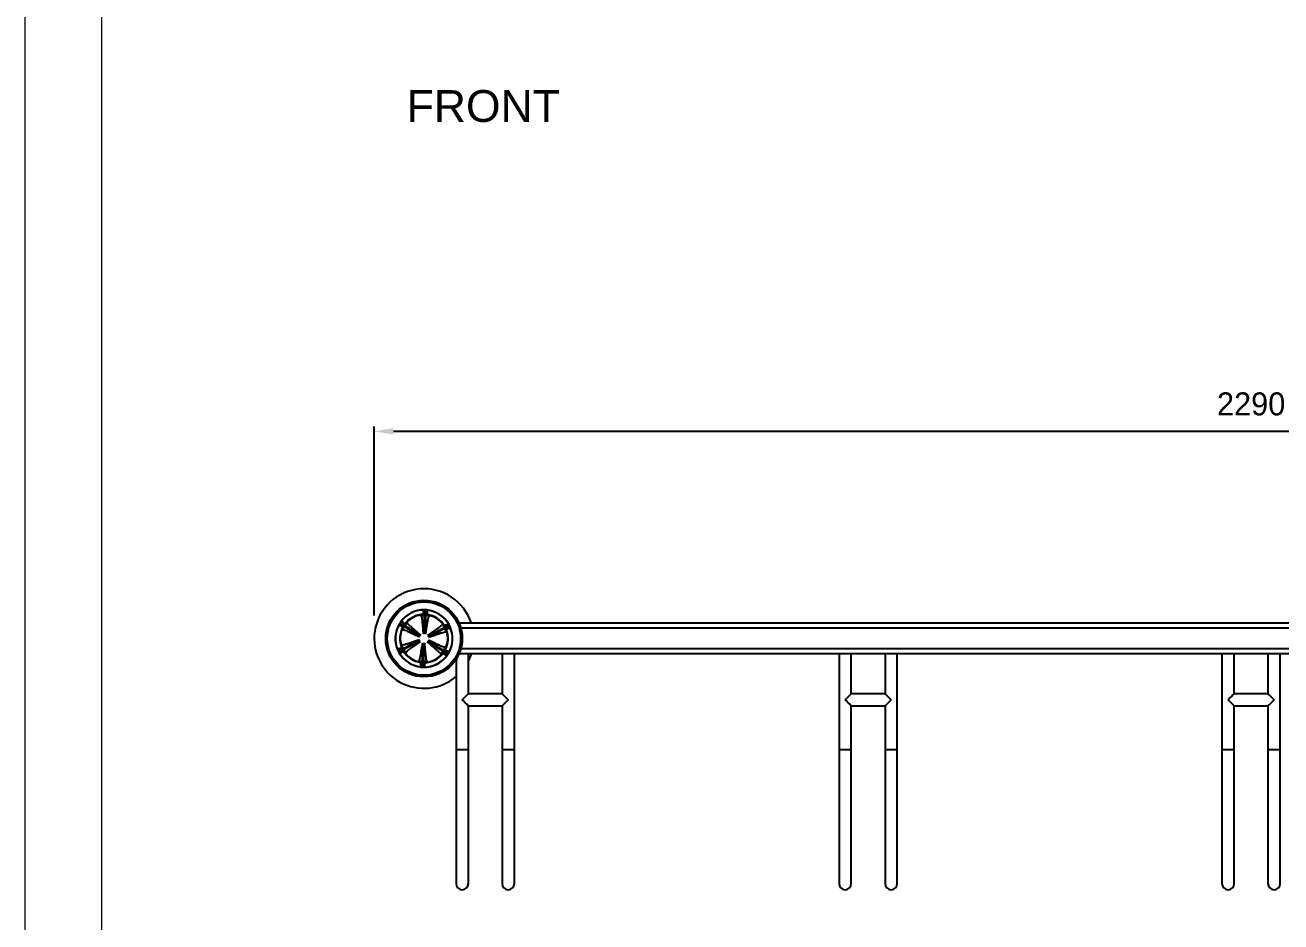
# Model space of a CAD drawing. Header units: millimetres. Extents: x 3621 to 9561, y -2206 to 1994.
# Drawn here: x 3621 to 5261, y -370 to 801 of the extents above; entities that cross this region are included whole.
import ezdxf

# ---------------------------------------------------------------- set-up
doc = ezdxf.new("R2010")
doc.units = ezdxf.units.MM
doc.header["$PDSIZE"] = -1
doc.layers.add('tabelka', color=155, linetype='Continuous')
doc.layers.add('WYMIAR', color=96, linetype='Continuous')
doc.dimstyles.new('1-1', dxfattribs={"dimtxt": 30, "dimasz": 25, "dimexe": 6.25, "dimexo": 30, "dimgap": 20.625, "dimtad": 1, "dimdec": 1, "dimtxsty": 'Standard', "dimcen": 0, "dimclrd": 2, "dimclre": 2, "dimclrt": 2, "dimadec": 0, "dimazin": 0, "dimtfac": 1, "dimtdec": 1, "dimtmove": 0, "dimatfit": 3, "dimfxl": 0, "dimarcsym": 0})

# ---------------------------------------------------------------- blocks, each defined once
blk = doc.blocks.new('rzut')
for p, q in [((-645.2, 1002.1), (-645.2, 1002.1)), ((-627, 1011.3), (-627, 1011.3)), ((-624.2, 1011), (-622.1, 1009.6)), ((-622.1, 1009.6), (-622, 1009.5)), ((-622, 1009.5), (-621.9, 1009.4)), ((-621.9, 1009.4), (-621.7, 1009.3)), ((-615.4, 1010.7), (-615.4, 1010.8)), ((1491.4, 1000.6), (-576.9, 1000.6)), ((-651.5, 992.3), (-651.5, 992.3)), ((-649.8, 994.5), (-647.6, 995.7)), ((-647.6, 995.7), (-647.4, 995.8)), ((-647.4, 995.8), (-647.3, 995.8)), ((-647.3, 995.8), (-647.1, 995.9)), ((-598.3, 999.7), (-598.3, 999.7)), ((-597.3, 994.5), (-597.4, 994.3)), ((-597.4, 994.3), (-597.4, 994)), ((-597.4, 994.3), (-597.4, 994.3)), ((-597.2, 997.1), (-597.3, 994.5)), ((-593, 989.3), (-593, 989.3)), ((1489.1, 994.2), (-574.7, 994.2)), ((-652.6, 971.9), (-652.6, 971.9)), ((-594, 968.9), (-594, 968.9)), ((-648.3, 964.2), (-648.2, 966.7)), ((-648.2, 966.9), (-648.2, 967.2)), ((-648.2, 966.7), (-648.2, 966.9)), ((-648.2, 966.9), (-648.2, 966.9)), ((-647.3, 961.6), (-647.3, 961.6)), ((-623.6, 951.8), (-623.8, 951.9)), ((-623.6, 951.7), (-623.6, 951.8)), ((-623.4, 951.6), (-623.6, 951.7)), ((-621.3, 950.3), (-623.4, 951.6)), ((-600.4, 959.2), (-600.4, 959.1)), ((-598.2, 965.4), (-598.4, 965.3)), ((-598, 965.5), (-598.2, 965.5)), ((-598.2, 965.5), (-598.2, 965.4)), ((-595.8, 966.7), (-598, 965.5)), ((-580.8, 953.5), (-580.8, 835.6)), ((1491.4, 960.6), (-576.9, 960.6)), ((1489.1, 967), (-574.7, 967)), ((-564.8, 908.6), (-564.8, 960.6)), ((-520.8, 960.6), (-520.8, 908.6)), ((-504.8, 835.6), (-504.8, 960.6)), ((-80.8, 960.6), (-80.8, 835.6)), ((-64.8, 908.6), (-64.8, 960.6)), ((-20.8, 960.6), (-20.8, 908.6)), ((-4.8, 835.6), (-4.8, 960.6)), ((419.2, 960.6), (419.2, 835.6)), ((435.2, 908.6), (435.2, 960.6)), ((479.2, 960.6), (479.2, 908.6)), ((495.2, 835.6), (495.2, 960.6)), ((-630.1, 950.5), (-630.1, 950.5)), ((-618.5, 949.9), (-618.5, 949.9)), ((-520.8, 908.6), (-564.8, 908.6)), ((-20.8, 908.6), (-64.8, 908.6)), ((479.2, 908.6), (435.2, 908.6)), ((-564.8, 892.6), (-520.8, 892.6)), ((-564.8, 835.6), (-564.8, 892.6)), ((-520.8, 892.6), (-520.8, 835.6)), ((-64.8, 835.6), (-64.8, 892.6)), ((-64.8, 892.6), (-20.8, 892.6)), ((-20.8, 892.6), (-20.8, 835.6)), ((435.2, 892.6), (479.2, 892.6)), ((435.2, 835.6), (435.2, 892.6)), ((479.2, 892.6), (479.2, 835.6)), ((-580.8, 835.6), (-580.8, 660.6)), ((-580.8, 835.6), (-564.8, 835.6)), ((-564.8, 660.6), (-564.8, 835.6)), ((-520.8, 835.6), (-520.8, 660.6)), ((-520.8, 835.6), (-504.8, 835.6)), ((-504.8, 660.6), (-504.8, 835.6)), ((-80.8, 835.6), (-80.8, 660.6)), ((-80.8, 835.6), (-64.8, 835.6)), ((-64.8, 660.6), (-64.8, 835.6)), ((-20.8, 835.6), (-20.8, 660.6)), ((-20.8, 835.6), (-4.8, 835.6)), ((-4.8, 660.6), (-4.8, 835.6)), ((419.2, 835.6), (419.2, 660.6)), ((419.2, 835.6), (435.2, 835.6)), ((435.2, 660.6), (435.2, 835.6)), ((479.2, 835.6), (479.2, 660.6)), ((479.2, 835.6), (495.2, 835.6)), ((495.2, 660.6), (495.2, 835.6))]:
    blk.add_line(p, q)
at = {"flags": 128}
for points in [[(-621.5, 1018), (-621.6, 1017.1), (-621.6, 1016.1), (-621.7, 1015.1), (-621.7, 1014.1), (-621.8, 1013), (-621.8, 1011.8), (-621.9, 1010.7), (-622, 1009.5)], [(-620.2, 1018), (-620.2, 1017), (-620.3, 1016.1), (-620.3, 1015.1), (-620.4, 1014), (-620.5, 1012.9), (-620.5, 1011.8), (-620.6, 1010.6), (-620.6, 1009.4)], [(-654.6, 1000.4), (-653.8, 999.9), (-653, 999.4), (-652.1, 998.8), (-651.2, 998.2), (-650.3, 997.7), (-649.3, 997), (-648.4, 996.4), (-647.4, 995.8)], [(-653.8, 1001.5), (-653.1, 1001), (-652.2, 1000.5), (-651.4, 999.9), (-650.5, 999.4), (-649.6, 998.8), (-648.6, 998.1), (-647.7, 997.5), (-646.7, 996.9)], [(-627, 1011.3), (-625.7, 1011.3), (-624.2, 1011)], [(-623, 987.1), (-622.9, 990.2), (-622.7, 994.1), (-622.5, 997.9), (-622.4, 1001.2), (-622.2, 1005.2), (-622, 1007.9), (-622, 1009.5), (-622, 1009.5), (-622, 1009.5)], [(-615.4, 1010.8), (-615.4, 1010.8), (-615.4, 1010.8), (-615.4, 1010.8), (-615.4, 1010.8), (-615.4, 1010.8), (-615.4, 1010.8), (-615.4, 1010.8), (-615.4, 1010.8)], [(-651.5, 992.3), (-650.8, 993.4), (-649.8, 994.5)], [(-628.5, 983.6), (-631.1, 985.3), (-634.5, 987.4), (-637.7, 989.5), (-640.5, 991.3), (-643.8, 993.4), (-646, 994.9), (-647.4, 995.8), (-647.4, 995.8), (-647.4, 995.8)], [(-617.3, 984.1), (-614.5, 985.5), (-611, 987.3), (-607.7, 989.1), (-604.7, 990.6), (-601.1, 992.4), (-598.8, 993.6), (-597.4, 994.3), (-597.4, 994.3), (-597.4, 994.3)], [(-598.3, 999.7), (-597.6, 998.5), (-597.2, 997.1)], [(-598.3, 999.7), (-598.3, 999.7), (-598.3, 999.7), (-598.3, 999.7), (-598.3, 999.7), (-598.3, 999.7), (-598.3, 999.7), (-598.3, 999.7), (-598.3, 999.7)], [(-589.7, 998.2), (-590.6, 997.8), (-591.4, 997.4), (-592.3, 996.9), (-593.3, 996.4), (-594.2, 995.9), (-595.3, 995.4), (-596.3, 994.9), (-597.4, 994.3)], [(-589.1, 997.1), (-590, 996.6), (-590.8, 996.2), (-591.7, 995.7), (-592.7, 995.2), (-593.6, 994.7), (-594.7, 994.2), (-595.7, 993.7), (-596.8, 993.2)], [(-656.4, 964.2), (-655.6, 964.6), (-654.7, 965), (-653.8, 965.5), (-652.9, 966), (-651.9, 966.5), (-650.9, 967), (-649.9, 967.5), (-648.8, 968.1)], [(-628.2, 977.2), (-631, 975.7), (-634.5, 973.9), (-637.9, 972.1), (-640.8, 970.6), (-644.4, 968.8), (-646.8, 967.6), (-648.2, 966.9), (-648.2, 966.9), (-648.2, 966.9)], [(-622.5, 974.2), (-622.6, 971), (-622.8, 967.1), (-623, 963.3), (-623.2, 960), (-623.4, 956), (-623.5, 953.3), (-623.6, 951.7), (-623.6, 951.7), (-623.6, 951.7)], [(-617.1, 977.6), (-614.4, 975.9), (-611.1, 973.8), (-607.9, 971.8), (-605.1, 969.9), (-601.7, 967.8), (-599.5, 966.3), (-598.2, 965.5), (-598.2, 965.5), (-598.2, 965.5)], [(-594, 968.9), (-594.7, 967.8), (-595.8, 966.7)], [(-655.8, 963), (-655, 963.4), (-654.1, 963.8), (-653.2, 964.3), (-652.3, 964.8), (-651.3, 965.3), (-650.3, 965.8), (-649.3, 966.3), (-648.2, 966.9)], [(-647.3, 961.6), (-647.9, 962.7), (-648.3, 964.2)], [(-647.3, 961.6), (-647.3, 961.6), (-647.3, 961.6), (-647.3, 961.6), (-647.3, 961.6), (-647.3, 961.6), (-647.3, 961.6), (-647.3, 961.6), (-647.3, 961.6)], [(-625.3, 943.2), (-625.3, 944.2), (-625.3, 945.1), (-625.2, 946.2), (-625.1, 947.2), (-625.1, 948.3), (-625, 949.4), (-625, 950.6), (-624.9, 951.8)], [(-624, 943.2), (-624, 944.1), (-623.9, 945.1), (-623.9, 946.1), (-623.8, 947.2), (-623.8, 948.2), (-623.7, 949.4), (-623.7, 950.5), (-623.6, 951.7)], [(-600.4, 959.1), (-600.4, 959.1), (-600.4, 959.1), (-600.4, 959.1), (-600.4, 959.1), (-600.4, 959.1), (-600.4, 959.1), (-600.4, 959.1), (-600.4, 959.1)], [(-591.7, 959.7), (-592.5, 960.2), (-593.3, 960.7), (-594.2, 961.3), (-595, 961.9), (-596, 962.5), (-596.9, 963.1), (-597.9, 963.7), (-598.9, 964.3)], [(-591, 960.8), (-591.8, 961.3), (-592.6, 961.8), (-593.4, 962.4), (-594.3, 963), (-595.2, 963.6), (-596.2, 964.2), (-597.2, 964.8), (-598.2, 965.5)], [(-618.5, 949.9), (-619.9, 949.9), (-621.3, 950.3)], [(-618.5, 949.9), (-618.5, 949.9), (-618.5, 949.9), (-618.5, 949.9), (-618.5, 949.9), (-618.5, 949.9), (-618.5, 949.9), (-618.5, 949.9), (-618.5, 949.9)], [(-572.8, 900.6), (-571.3, 902.1), (-569.9, 903.5), (-568.6, 904.8), (-567.4, 906), (-566.4, 907), (-565.6, 907.8), (-565.1, 908.3), (-564.8, 908.6), (-564.8, 908.6)], [(-520.8, 908.6), (-520.7, 908.5), (-520.3, 908.1), (-519.7, 907.5), (-518.9, 906.7), (-517.9, 905.7), (-516.8, 904.6), (-515.5, 903.3), (-514.2, 902), (-512.8, 900.6)], [(-72.8, 900.6), (-71.3, 902.1), (-69.9, 903.5), (-68.6, 904.8), (-67.4, 906), (-66.4, 907), (-65.6, 907.8), (-65.1, 908.3), (-64.8, 908.6), (-64.8, 908.6)], [(-20.8, 908.6), (-20.7, 908.5), (-20.3, 908.1), (-19.7, 907.5), (-18.9, 906.7), (-17.9, 905.7), (-16.8, 904.6), (-15.5, 903.3), (-14.2, 902), (-12.8, 900.6)], [(427.2, 900.6), (428.7, 902.1), (430.1, 903.5), (431.4, 904.8), (432.6, 906), (433.6, 907), (434.4, 907.8), (434.9, 908.3), (435.2, 908.6), (435.2, 908.6)], [(479.2, 908.6), (479.3, 908.5), (479.7, 908.1), (480.3, 907.5), (481.1, 906.7), (482.1, 905.7), (483.2, 904.6), (484.5, 903.3), (485.8, 902), (487.2, 900.6)], [(-564.8, 892.6), (-564.8, 892.6), (-565.1, 892.9), (-565.6, 893.4), (-566.4, 894.2), (-567.4, 895.2), (-568.6, 896.4), (-569.9, 897.7), (-571.3, 899.1), (-572.8, 900.6)], [(-512.8, 900.6), (-514.2, 899.2), (-515.5, 897.9), (-516.8, 896.6), (-517.9, 895.5), (-518.9, 894.5), (-519.7, 893.7), (-520.3, 893.1), (-520.7, 892.7), (-520.8, 892.6)], [(-64.8, 892.6), (-64.8, 892.6), (-65.1, 892.9), (-65.6, 893.4), (-66.4, 894.2), (-67.4, 895.2), (-68.6, 896.4), (-69.9, 897.7), (-71.3, 899.1), (-72.8, 900.6)], [(-12.8, 900.6), (-14.2, 899.2), (-15.5, 897.9), (-16.8, 896.6), (-17.9, 895.5), (-18.9, 894.5), (-19.7, 893.7), (-20.3, 893.1), (-20.7, 892.7), (-20.8, 892.6)], [(435.2, 892.6), (435.2, 892.6), (434.9, 892.9), (434.4, 893.4), (433.6, 894.2), (432.6, 895.2), (431.4, 896.4), (430.1, 897.7), (428.7, 899.1), (427.2, 900.6)], [(487.2, 900.6), (485.8, 899.2), (484.5, 897.9), (483.2, 896.6), (482.1, 895.5), (481.1, 894.5), (480.3, 893.7), (479.7, 893.1), (479.3, 892.7), (479.2, 892.6)]]:
    blk.add_lwpolyline(points, dxfattribs=at)
for radius in [50, 47.9]:
    blk.add_circle((-622.8, 980.6), radius)
for centre, radius, start, end in [((-622.8, 980.6), 65, 17.9202, 171.6865), ((-622.8, 980.6), 37.5, 89.2636, 144.851), ((-622.8, 980.6), 37.2, 91.2628, 142.8634), ((-622.8, 980.6), 37.5, 29.3336, 84.791), ((-622.8, 980.6), 37.2, 31.2628, 82.8634), ((-622.8, 980.6), 31.5, 92.15, 141.9763), ((-640.2, 997.9), 6.53, 139.8579, 188.6795), ((-622.8, 980.6), 31, 97.7824, 136.3439), ((-645.2, 1002.1), 0.0138, 50.6807, 64.1958), ((-627, 1011.3), 0.0074, 345.3324, 10.4181), ((-616.5, 1004.3), 6.53, 79.8607, 128.6768), ((-622.8, 980.6), 31.5, 32.15, 81.9763), ((-622.8, 980.6), 31, 37.7824, 76.3439), ((-622.8, 980.6), 65, 171.6865, 310.2522), ((-622.8, 980.6), 37.5, 149.3368, 204.8448), ((-622.8, 980.6), 37.2, 151.2628, 202.8634), ((-622.8, 980.6), 31.5, 152.15, 201.9763), ((-622.8, 980.6), 31, 157.7824, 196.3439), ((-651.5, 992.3), 0.014, 230.7779, 244.1262), ((-622.8, 980.6), 6.47, 142.2088, 151.918), ((-622.8, 980.6), 6.47, 82.2088, 91.918), ((-622.8, 980.6), 6.47, 22.2088, 31.918), ((-599.1, 987.1), 6.53, 19.8598, 68.6776), ((-622.8, 980.6), 31.5, 332.15, 21.9763), ((-622.8, 980.6), 31, 337.7824, 16.3439), ((-591.6, 986.5), 3.11, 117.0553, 117.1145), ((-622.8, 980.6), 37.5, 329.3086, 24.8896), ((-622.8, 980.6), 37.2, 331.2628, 22.8634), ((-646.4, 974.1), 6.53, 199.8598, 248.6776), ((-654, 974.7), 3.11, 297.0553, 297.1145), ((-622.8, 980.6), 6.47, 202.2088, 211.918), ((-622.8, 980.6), 6.47, 262.2088, 271.918), ((-622.8, 980.6), 6.47, 322.2088, 331.918), ((-594, 968.9), 0.0137, 230.6141, 244.29), ((-622.8, 980.6), 37.5, 209.2429, 264.8026), ((-622.8, 980.6), 37.2, 211.2628, 262.8634), ((-622.8, 980.6), 31.5, 212.15, 261.9763), ((-622.8, 980.6), 31, 217.7824, 256.3439), ((-629, 956.9), 6.53, 259.8595, 308.678), ((-622.8, 980.6), 37.5, 269.2539, 324.7825), ((-622.8, 980.6), 37.2, 271.2628, 322.8634), ((-622.8, 980.6), 31.5, 272.15, 321.9763), ((-622.8, 980.6), 31, 277.7824, 316.3439), ((-605.3, 963.4), 6.53, 319.8614, 8.676), ((-622.8, 980.6), 65, 333.1647, 342.0798), ((-630.2, 950.5), 0.00741, 345.3464, 10.404), ((-572.8, 660.6), 8, 180, 0), ((-512.8, 660.6), 8, 180, 0), ((-72.8, 660.6), 8, 180, 0), ((-12.8, 660.6), 8, 180, 0), ((427.2, 660.6), 8, 180, 0), ((487.2, 660.6), 8, 180, 0)]:
    blk.add_arc(centre, radius, start, end)
for points, knots in [([(-623.6, 1017.8), (-623.6, 1016.9), (-623.8, 1015.2), (-623.9, 1013.1), (-624, 1012.1)], [0, 0, 0, 0, 0.495178, 1, 1, 1, 1]), ([(-621.5, 1018), (-621.9, 1018.1), (-622.5, 1018.1), (-623.1, 1018.1), (-623.3, 1018), (-623.5, 1017.9), (-623.6, 1017.9), (-623.6, 1017.8), (-623.6, 1017.8)], [0, 0, 0, 0, 0.560931, 0.705307, 0.840755, 0.902149, 0.964163, 1, 1, 1, 1]), ([(-620.2, 1018), (-620.4, 1018), (-620.7, 1018), (-621.1, 1018), (-621.4, 1018), (-621.5, 1018)], [0, 0, 0, 0, 0.378315, 0.683243, 1, 1, 1, 1]), ([(-618.2, 1017.5), (-618.2, 1017.5), (-618.2, 1017.6), (-618.2, 1017.7), (-618.5, 1017.8), (-619.2, 1018), (-619.8, 1018), (-620.2, 1018)], [0, 0, 0, 0, 0.033557, 0.079903, 0.170931, 0.49258, 1, 1, 1, 1]), ([(-618.4, 1011.8), (-618.3, 1012.7), (-618.3, 1014.4), (-618.2, 1016.3), (-618.2, 1017.3), (-618.2, 1017.5)], [0, 0, 0, 0, 0.424937, 0.855902, 1, 1, 1, 1]), ([(-654.6, 1000.4), (-654.8, 1000.1), (-655.1, 999.6), (-655.4, 999.1), (-655.4, 998.8), (-655.5, 998.6), (-655.4, 998.5), (-655.4, 998.5), (-655.4, 998.5)], [0, 0, 0, 0, 0.56093, 0.705302, 0.840749, 0.902164, 0.964176, 1, 1, 1, 1]), ([(-653.8, 1001.5), (-653.9, 1001.4), (-654.1, 1001.1), (-654.3, 1000.7), (-654.5, 1000.5), (-654.6, 1000.4)], [0, 0, 0, 0, 0.37832, 0.683186, 1, 1, 1, 1]), ([(-652.4, 1003.1), (-652.4, 1003.1), (-652.5, 1003.1), (-652.6, 1003.1), (-652.9, 1002.9), (-653.3, 1002.4), (-653.6, 1001.9), (-653.8, 1001.5)], [0, 0, 0, 0, 0.033583, 0.079921, 0.170943, 0.492589, 1, 1, 1, 1]), ([(-647.6, 1000), (-648.3, 1000.5), (-649.8, 1001.4), (-651.4, 1002.4), (-652.2, 1002.9), (-652.4, 1003.1)], [0, 0, 0, 0, 0.424938, 0.855903, 1, 1, 1, 1]), ([(-645.2, 1002.1), (-645.7, 1001.6), (-646.2, 1001), (-646.9, 1000.4), (-647.1, 1000.2), (-647.3, 1000.1), (-647.4, 1000), (-647.5, 1000), (-647.6, 1000), (-647.6, 1000)], [0, 0, 0, 0, 0.6051233, 0.7326937, 0.8204496, 0.9075601, 0.9440456, 0.9809326, 1, 1, 1, 1]), ([(-645.2, 1002), (-645.2, 1002), (-645.2, 1002), (-645.2, 1002), (-645.2, 1002.1), (-645.2, 1002.1)], [0, 0, 0, 0, 0.295938, 0.689501, 1, 1, 1, 1]), ([(-645.2, 1002.1), (-645.2, 1002.1), (-645.2, 1002.1), (-645.2, 1002.1), (-645.2, 1002.1), (-645.2, 1002.1), (-645.2, 1002.1), (-645.2, 1002.1), (-645.2, 1002.1), (-645.2, 1002.1)], [0, 0, 0, 0, 0.107544, 0.236809, 0.366074, 0.473618, 0.633943, 0.741488, 1, 1, 1, 1]), ([(-639.6, 995.8), (-640.1, 996.2), (-641.5, 997.5), (-643.3, 999.3), (-644.7, 1000.9), (-645, 1001.6), (-645.2, 1002)], [0, 0, 0, 0, 0.156539, 0.470244, 0.733105, 1, 1, 1, 1]), ([(-624, 1012.1), (-624, 1012.1), (-624, 1012), (-624, 1012), (-624.3, 1011.8), (-625.3, 1011.6), (-626.3, 1011.4), (-627, 1011.3)], [0, 0, 0, 0, 0.021732, 0.05165, 0.109285, 0.311003, 1, 1, 1, 1]), ([(-627, 1011.3), (-626.9, 1011.1), (-626.5, 1010.5), (-626, 1008.8), (-625.5, 1006.2), (-625.3, 1004.2), (-625.2, 1003.1)], [0, 0, 0, 0, 0.163706, 0.491839, 0.744158, 1, 1, 1, 1]), ([(-627, 1011.3), (-627, 1011.3), (-627, 1011.3), (-627, 1011.3), (-627, 1011.3), (-627, 1011.3)], [0, 0, 0, 0, 0.418086, 0.84165, 1, 1, 1, 1]), ([(-627, 1011.3), (-627, 1011.3), (-627, 1011.3), (-627, 1011.3), (-627, 1011.3), (-627, 1011.3), (-627, 1011.3), (-627, 1011.3), (-627, 1011.3), (-627, 1011.3)], [0, 0, 0, 0, 0.2258335, 0.3596461, 0.5068332, 0.6406458, 0.7533896, 0.8664818, 1, 1, 1, 1]), ([(-625.2, 1003.1), (-625.2, 1003), (-625.1, 1002.5), (-625, 1001.8), (-625, 1001.1), (-624.9, 1000.6), (-624.9, 1000.1), (-624.8, 999.3), (-624.7, 998.6), (-624.6, 997.8), (-624.6, 997.2), (-624.5, 996.6), (-624.5, 996), (-624.4, 995.1), (-624.4, 994.3), (-624.3, 993.4), (-624.3, 992.6), (-624.3, 992), (-624.3, 991.7)], [0, 0, 0, 0, 0.050976, 0.152939, 0.203913, 0.254889, 0.305861, 0.356837, 0.4588, 0.509774, 0.560751, 0.611726, 0.662699, 0.713676, 0.815637, 0.866612, 0.917589, 1, 1, 1, 1]), ([(-625.2, 1003.1), (-625, 1001.9), (-624.8, 999.4), (-624.4, 995.2), (-624.1, 990.9), (-623.9, 988.1), (-623.8, 986.7)], [0, 0, 0, 0, 0.2781895, 0.5570906, 0.7775893, 1, 1, 1, 1]), ([(-620.6, 1009.4), (-620.6, 1009.4), (-620.6, 1009), (-620.7, 1008), (-620.8, 1005.3), (-621, 1001.8), (-621.2, 997.9), (-621.4, 994.2), (-621.6, 990.6), (-621.8, 988.1), (-621.9, 987)], [0, 0, 0, 0, 0.000001, 0.17456, 0.349117, 0.536367, 0.66367, 0.79097, 0.911987, 1, 1, 1, 1]), ([(-621.7, 1009.3), (-621.7, 1009.3), (-621.6, 1009.3), (-621.5, 1009.2), (-621.5, 1009.2)], [0, 0, 0, 0, 0.262279, 1, 1, 1, 1]), ([(-621.5, 1009.2), (-621.4, 1009.2), (-621.2, 1009.2), (-620.9, 1009.2), (-620.7, 1009.4), (-620.6, 1009.4)], [0, 0, 0, 0, 0.19851, 0.598497, 1, 1, 1, 1]), ([(-618.1, 1002.8), (-618.3, 1001.5), (-618.9, 999.1), (-619.7, 994.9), (-620.4, 990.7), (-620.9, 987.9), (-621.1, 986.5)], [0, 0, 0, 0, 0.27819, 0.557091, 0.777589, 1, 1, 1, 1]), ([(-620.2, 991.5), (-620.1, 991.7), (-620.1, 992.1), (-619.9, 993), (-619.8, 993.9), (-619.6, 994.7), (-619.5, 995.3), (-619.4, 995.9), (-619.3, 996.5), (-619.2, 997.1), (-619.1, 997.7), (-619, 998.5), (-618.8, 999.2), (-618.7, 999.9), (-618.6, 1000.5), (-618.4, 1001.1), (-618.3, 1001.9), (-618.1, 1002.5), (-618.1, 1002.8)], [0, 0, 0, 0, 0.050974, 0.101948, 0.203912, 0.254887, 0.305862, 0.356838, 0.407813, 0.458787, 0.509764, 0.560737, 0.662699, 0.713675, 0.76465, 0.815626, 0.907766, 1, 1, 1, 1]), ([(-615.4, 1010.8), (-616, 1010.9), (-616.8, 1011.1), (-617.7, 1011.4), (-618, 1011.5), (-618.2, 1011.6), (-618.3, 1011.7), (-618.4, 1011.8), (-618.4, 1011.8), (-618.4, 1011.8)], [0, 0, 0, 0, 0.605134, 0.732692, 0.820457, 0.907572, 0.944054, 0.980919, 1, 1, 1, 1]), ([(-618.1, 1002.8), (-617.9, 1003.4), (-617.5, 1005.3), (-616.9, 1007.7), (-616.1, 1009.7), (-615.7, 1010.4), (-615.4, 1010.7)], [0, 0, 0, 0, 0.156539, 0.470244, 0.733105, 1, 1, 1, 1]), ([(-615.4, 1010.8), (-615.4, 1010.8), (-615.4, 1010.8), (-615.4, 1010.8), (-615.4, 1010.8), (-615.4, 1010.8), (-615.4, 1010.8), (-615.4, 1010.8), (-615.4, 1010.8), (-615.4, 1010.8)], [0, 0, 0, 0, 0.11544, 0.230879, 0.36722, 0.48266, 0.63278, 0.769121, 1, 1, 1, 1]), ([(-615.4, 1010.7), (-615.4, 1010.7), (-615.4, 1010.7), (-615.4, 1010.7), (-615.4, 1010.7), (-615.4, 1010.7)], [0, 0, 0, 0, 0.296132, 0.689978, 1, 1, 1, 1]), ([(-655.4, 998.5), (-654.7, 998), (-653.2, 997), (-651.5, 995.9), (-650.6, 995.3)], [0, 0, 0, 0, 0.495174, 1, 1, 1, 1]), ([(-650.6, 995.3), (-650.6, 995.3), (-650.6, 995.3), (-650.6, 995.2), (-650.6, 994.9), (-650.9, 993.9), (-651.2, 993), (-651.5, 992.3)], [0, 0, 0, 0, 0.021724, 0.051642, 0.109285, 0.311021, 1, 1, 1, 1]), ([(-651.5, 992.3), (-651.2, 992.3), (-650.5, 992.3), (-648.8, 991.9), (-646.3, 991), (-644.4, 990.2), (-643.5, 989.8)], [0, 0, 0, 0, 0.163706, 0.491841, 0.744158, 1, 1, 1, 1]), ([(-651.5, 992.3), (-651.5, 992.3), (-651.5, 992.3), (-651.5, 992.3), (-651.5, 992.3), (-651.5, 992.3)], [0, 0, 0, 0, 0.418506, 0.841922, 1, 1, 1, 1]), ([(-651.5, 992.3), (-651.5, 992.3), (-651.5, 992.3), (-651.5, 992.3), (-651.5, 992.3), (-651.5, 992.3), (-651.5, 992.3), (-651.5, 992.3), (-651.5, 992.3), (-651.5, 992.3)], [0, 0, 0, 0, 0.231231, 0.367444, 0.517042, 0.632759, 0.748273, 0.884486, 1, 1, 1, 1]), ([(-647.1, 995.9), (-647.1, 995.9), (-647, 995.9), (-647, 996), (-646.9, 996)], [0, 0, 0, 0, 0.262303, 1, 1, 1, 1]), ([(-646.9, 996), (-646.9, 996.1), (-646.8, 996.2), (-646.6, 996.5), (-646.6, 996.7), (-646.7, 996.9)], [0, 0, 0, 0, 0.198477, 0.598486, 1, 1, 1, 1]), ([(-646.7, 996.9), (-646.7, 996.9), (-646.7, 996.6), (-645.3, 996.1), (-643.2, 994.6), (-640.2, 992.7), (-637, 990.6), (-633.9, 988.6), (-630.8, 986.6), (-628.7, 985.2), (-627.9, 984.6)], [0, 0, 0, 0, 0.000001, 0.174561, 0.349117, 0.536368, 0.663671, 0.790971, 0.911987, 1, 1, 1, 1]), ([(-643.5, 989.8), (-643.3, 989.7), (-642.9, 989.5), (-642.3, 989.2), (-641.6, 989), (-641.1, 988.8), (-640.7, 988.5), (-640, 988.2), (-639.3, 987.9), (-638.6, 987.6), (-638, 987.3), (-637.5, 987.1), (-636.9, 986.8), (-636.2, 986.4), (-635.4, 986), (-634.7, 985.7), (-633.9, 985.3), (-633.4, 985), (-633.1, 984.8)], [0, 0, 0, 0, 0.050979, 0.152939, 0.203916, 0.254889, 0.305863, 0.356839, 0.458801, 0.509777, 0.560754, 0.611727, 0.662699, 0.713675, 0.815638, 0.866616, 0.917588, 1, 1, 1, 1]), ([(-643.5, 989.8), (-642.3, 989.3), (-640, 988.3), (-636.2, 986.5), (-632.4, 984.6), (-629.8, 983.4), (-628.5, 982.7)], [0, 0, 0, 0, 0.2781903, 0.5570929, 0.7775926, 1, 1, 1, 1]), ([(-630.9, 988.3), (-631, 988.4), (-631.4, 988.7), (-632.1, 989.3), (-632.8, 989.8), (-633.4, 990.4), (-633.9, 990.8), (-634.4, 991.2), (-634.9, 991.6), (-635.3, 992), (-635.8, 992.3), (-636.3, 992.8), (-636.9, 993.3), (-637.5, 993.8), (-637.9, 994.2), (-638.4, 994.6), (-639, 995.2), (-639.4, 995.6), (-639.6, 995.8)], [0, 0, 0, 0, 0.050974, 0.101949, 0.203912, 0.254888, 0.305864, 0.356838, 0.407814, 0.458788, 0.509764, 0.560736, 0.6627, 0.713675, 0.764649, 0.815624, 0.907765, 1, 1, 1, 1]), ([(-639.6, 995.8), (-638.7, 994.9), (-636.8, 993.2), (-633.6, 990.5), (-630.4, 987.7), (-628.2, 985.9), (-627.1, 985)], [0, 0, 0, 0, 0.27819, 0.557091, 0.777588, 1, 1, 1, 1]), ([(-633.1, 984.8), (-632.4, 984.6), (-631.3, 984.3), (-629.7, 983.8), (-628.9, 983.7), (-628.5, 983.7)], [0, 0, 0, 0, 0.497204, 0.749524, 1, 1, 1, 1]), ([(-627.9, 984.6), (-628.1, 985), (-628.7, 985.8), (-629.7, 987), (-630.4, 987.8), (-630.9, 988.3)], [0, 0, 0, 0, 0.290901, 0.588297, 1, 1, 1, 1]), ([(-624.3, 991.7), (-624.1, 990.9), (-623.8, 989.8), (-623.5, 988.2), (-623.2, 987.5), (-623, 987.1)], [0, 0, 0, 0, 0.4971913, 0.7495102, 1, 1, 1, 1]), ([(-621.9, 987), (-621.7, 987.4), (-621.2, 988.3), (-620.7, 989.8), (-620.4, 990.9), (-620.2, 991.5)], [0, 0, 0, 0, 0.290907, 0.588289, 1, 1, 1, 1]), ([(-604.5, 994), (-605.5, 993.2), (-607.5, 991.7), (-611, 989.3), (-614.5, 986.9), (-616.8, 985.3), (-618, 984.5)], [0, 0, 0, 0, 0.278191, 0.557093, 0.777592, 1, 1, 1, 1]), ([(-613.9, 987.4), (-614.5, 986.9), (-615.4, 986.1), (-616.5, 985), (-617, 984.4), (-617.3, 984)], [0, 0, 0, 0, 0.4971938, 0.7495124, 1, 1, 1, 1]), ([(-596.8, 993.2), (-596.8, 993.2), (-596.8, 993), (-598.1, 992.5), (-600.4, 991.3), (-603.6, 989.7), (-607, 987.9), (-610.3, 986.2), (-613.6, 984.6), (-615.8, 983.5), (-616.8, 983)], [0, 0, 0, 0, 0.0000014, 0.1745605, 0.3491169, 0.536367, 0.6636702, 0.7909695, 0.9119859, 1, 1, 1, 1]), ([(-601.2, 987.6), (-602.4, 987.2), (-604.8, 986.5), (-608.8, 985.1), (-612.8, 983.6), (-615.5, 982.6), (-616.8, 982.1)], [0, 0, 0, 0, 0.278189, 0.5570921, 0.7775874, 1, 1, 1, 1]), ([(-604.5, 994), (-604.6, 993.9), (-605, 993.6), (-605.5, 993.2), (-606.1, 992.8), (-606.5, 992.4), (-607, 992.1), (-607.6, 991.7), (-608.2, 991.3), (-608.8, 990.8), (-609.3, 990.5), (-609.8, 990.1), (-610.3, 989.8), (-611, 989.3), (-611.7, 988.9), (-612.5, 988.4), (-613.1, 987.9), (-613.6, 987.6), (-613.9, 987.4)], [0, 0, 0, 0, 0.050976, 0.152939, 0.203911, 0.254889, 0.305859, 0.356835, 0.458798, 0.509774, 0.560748, 0.611724, 0.662698, 0.713674, 0.815634, 0.866612, 0.917586, 1, 1, 1, 1]), ([(-612.1, 983.8), (-611.9, 983.9), (-611.4, 984), (-610.6, 984.3), (-609.8, 984.7), (-609, 985), (-608.4, 985.2), (-607.8, 985.4), (-607.2, 985.6), (-606.7, 985.8), (-606.1, 986), (-605.4, 986.2), (-604.7, 986.5), (-604, 986.7), (-603.5, 986.9), (-602.8, 987.1), (-602.1, 987.3), (-601.5, 987.5), (-601.2, 987.6)], [0, 0, 0, 0, 0.050976, 0.101952, 0.203913, 0.254887, 0.305865, 0.356839, 0.407814, 0.458787, 0.509764, 0.560739, 0.662701, 0.713675, 0.764648, 0.815624, 0.907767, 1, 1, 1, 1]), ([(-598.3, 999.6), (-598.4, 999.4), (-598.7, 998.8), (-600, 997.5), (-602, 995.8), (-603.6, 994.6), (-604.5, 994)], [0, 0, 0, 0, 0.163705, 0.491839, 0.744158, 1, 1, 1, 1]), ([(-601.2, 987.6), (-600.6, 987.8), (-598.7, 988.4), (-596.4, 989), (-594.2, 989.4), (-593.4, 989.4), (-593, 989.3)], [0, 0, 0, 0, 0.156538, 0.470245, 0.733105, 1, 1, 1, 1]), ([(-598.3, 999.7), (-598.3, 999.6), (-598.3, 999.6), (-598.3, 999.6), (-598.3, 999.6), (-598.3, 999.6)], [0, 0, 0, 0, 0.418367, 0.84175, 1, 1, 1, 1]), ([(-596.1, 997.4), (-596.1, 997.4), (-596.1, 997.4), (-596.3, 997.4), (-596.5, 997.5), (-597.2, 998.3), (-597.8, 999.1), (-598.3, 999.7)], [0, 0, 0, 0, 0.02172, 0.051642, 0.109285, 0.311021, 1, 1, 1, 1]), ([(-598.3, 999.7), (-598.3, 999.7), (-598.3, 999.7), (-598.3, 999.7), (-598.3, 999.7), (-598.3, 999.7), (-598.3, 999.7), (-598.3, 999.7), (-598.3, 999.7), (-598.3, 999.7)], [0, 0, 0, 0, 0.25846, 0.366073, 0.526322, 0.633871, 0.763129, 0.892387, 1, 1, 1, 1]), ([(-597.4, 994), (-597.4, 994), (-597.4, 993.9), (-597.4, 993.9), (-597.3, 993.8)], [0, 0, 0, 0, 0.262434, 1, 1, 1, 1]), ([(-597.3, 993.8), (-597.3, 993.7), (-597.3, 993.6), (-597.1, 993.3), (-596.9, 993.2), (-596.8, 993.2)], [0, 0, 0, 0, 0.1984776, 0.5984543, 1, 1, 1, 1]), ([(-591, 999.9), (-591.8, 999.5), (-593.3, 998.7), (-595.2, 997.8), (-596.1, 997.4)], [0, 0, 0, 0, 0.49518, 1, 1, 1, 1]), ([(-593, 989.3), (-593.2, 989.9), (-593.4, 990.7), (-593.6, 991.6), (-593.6, 991.9), (-593.7, 992.1), (-593.6, 992.3), (-593.6, 992.4), (-593.5, 992.4), (-593.5, 992.4)], [0, 0, 0, 0, 0.605136, 0.732702, 0.820473, 0.907583, 0.944067, 0.980922, 1, 1, 1, 1]), ([(-593.5, 992.4), (-592.8, 992.8), (-591.2, 993.6), (-589.6, 994.5), (-588.7, 994.9), (-588.5, 995.1)], [0, 0, 0, 0, 0.424939, 0.855906, 1, 1, 1, 1]), ([(-593, 989.3), (-593, 989.3), (-593, 989.3), (-593, 989.3), (-593, 989.3), (-593, 989.3)], [0, 0, 0, 0, 0.296161, 0.689854, 1, 1, 1, 1]), ([(-593, 989.3), (-593, 989.3), (-593, 989.3), (-593, 989.3), (-593, 989.3), (-593, 989.3), (-593, 989.3), (-593, 989.3), (-593, 989.3), (-593, 989.3)], [0, 0, 0, 0, 0.11665, 0.2333, 0.349951, 0.487528, 0.638913, 0.755563, 1, 1, 1, 1]), ([(-589.7, 998.2), (-589.9, 998.6), (-590.1, 999.1), (-590.5, 999.6), (-590.7, 999.8), (-590.8, 999.9), (-590.9, 999.9), (-591, 999.9), (-591, 999.9)], [0, 0, 0, 0, 0.560922, 0.705296, 0.840729, 0.902155, 0.964142, 1, 1, 1, 1]), ([(-589.1, 997.1), (-589.2, 997.2), (-589.4, 997.4), (-589.6, 997.9), (-589.7, 998.1), (-589.7, 998.2)], [0, 0, 0, 0, 0.378304, 0.683163, 1, 1, 1, 1]), ([(-588.5, 995.1), (-588.5, 995.1), (-588.4, 995.1), (-588.4, 995.2), (-588.4, 995.5), (-588.6, 996.2), (-588.9, 996.7), (-589.1, 997.1)], [0, 0, 0, 0, 0.033568, 0.079892, 0.170941, 0.492572, 1, 1, 1, 1]), ([(-652, 968.8), (-652.8, 968.4), (-654.3, 967.6), (-656, 966.7), (-656.8, 966.3), (-657, 966.2)], [0, 0, 0, 0, 0.424932, 0.855905, 1, 1, 1, 1]), ([(-652.5, 971.9), (-652.5, 971.9), (-652.5, 971.9), (-652.5, 971.9), (-652.6, 971.9), (-652.6, 971.9)], [0, 0, 0, 0, 0.296161, 0.689854, 1, 1, 1, 1]), ([(-652.6, 971.9), (-652.4, 971.3), (-652.1, 970.5), (-651.9, 969.6), (-651.9, 969.3), (-651.9, 969.1), (-651.9, 968.9), (-651.9, 968.9), (-652, 968.8), (-652, 968.8)], [0, 0, 0, 0, 0.605128, 0.732686, 0.82046, 0.907569, 0.944053, 0.980923, 1, 1, 1, 1]), ([(-652.6, 971.9), (-652.6, 971.9), (-652.6, 971.9), (-652.6, 971.9), (-652.6, 971.9), (-652.6, 971.9), (-652.6, 971.9), (-652.6, 971.9), (-652.6, 971.9), (-652.6, 971.9)], [0, 0, 0, 0, 0.1155192, 0.2310384, 0.3672815, 0.4828008, 0.6327185, 0.7689616, 1, 1, 1, 1]), ([(-644.3, 973.6), (-644.9, 973.4), (-646.8, 972.8), (-649.2, 972.2), (-651.3, 971.8), (-652.1, 971.9), (-652.5, 971.9)], [0, 0, 0, 0, 0.156541, 0.470245, 0.733105, 1, 1, 1, 1]), ([(-648.8, 968.1), (-648.8, 968.1), (-648.8, 968.2), (-647.4, 968.7), (-645.1, 970), (-642, 971.5), (-638.6, 973.3), (-635.2, 975), (-632, 976.6), (-629.7, 977.7), (-628.8, 978.2)], [0, 0, 0, 0, 0.0000014, 0.1745605, 0.3491169, 0.536367, 0.6636702, 0.7909695, 0.9119859, 1, 1, 1, 1]), ([(-648.2, 967.4), (-648.2, 967.5), (-648.3, 967.6), (-648.5, 967.9), (-648.7, 968), (-648.8, 968.1)], [0, 0, 0, 0, 0.198484, 0.598555, 1, 1, 1, 1]), ([(-644.3, 973.6), (-643.1, 974), (-640.7, 974.7), (-636.7, 976.1), (-632.7, 977.6), (-630.1, 978.6), (-628.7, 979.1)], [0, 0, 0, 0, 0.278189, 0.557088, 0.777587, 1, 1, 1, 1]), ([(-633.5, 977.4), (-633.7, 977.4), (-634.1, 977.2), (-634.9, 976.9), (-635.8, 976.6), (-636.5, 976.3), (-637.1, 976), (-637.7, 975.8), (-638.3, 975.6), (-638.9, 975.4), (-639.4, 975.2), (-640.2, 975), (-640.9, 974.7), (-641.6, 974.5), (-642.1, 974.3), (-642.7, 974.1), (-643.5, 973.9), (-644, 973.7), (-644.3, 973.6)], [0, 0, 0, 0, 0.05097, 0.101947, 0.203909, 0.254883, 0.305861, 0.356836, 0.407811, 0.458784, 0.509761, 0.560736, 0.662699, 0.713673, 0.764651, 0.815627, 0.907767, 1, 1, 1, 1]), ([(-641.1, 967.3), (-640.1, 968), (-638, 969.5), (-634.6, 971.9), (-631.1, 974.3), (-628.7, 975.9), (-627.5, 976.7)], [0, 0, 0, 0, 0.278188, 0.557089, 0.777588, 1, 1, 1, 1]), ([(-641.1, 967.3), (-640.9, 967.3), (-640.5, 967.6), (-640, 968), (-639.4, 968.5), (-639, 968.8), (-638.6, 969.1), (-638, 969.5), (-637.3, 970), (-636.7, 970.4), (-636.2, 970.7), (-635.7, 971.1), (-635.2, 971.4), (-634.5, 971.9), (-633.8, 972.4), (-633.1, 972.8), (-632.4, 973.3), (-631.9, 973.6), (-631.6, 973.8)], [0, 0, 0, 0, 0.050976, 0.152936, 0.203912, 0.25489, 0.305861, 0.356837, 0.4588, 0.509776, 0.560751, 0.611727, 0.662702, 0.713678, 0.815638, 0.866616, 0.91759, 1, 1, 1, 1]), ([(-628.8, 978.2), (-629.2, 978.1), (-630.2, 978.1), (-631.8, 977.8), (-632.9, 977.6), (-633.5, 977.4)], [0, 0, 0, 0, 0.290911, 0.588297, 1, 1, 1, 1]), ([(-631.6, 973.8), (-631, 974.3), (-630.2, 975.1), (-629, 976.2), (-628.5, 976.8), (-628.3, 977.2)], [0, 0, 0, 0, 0.4972, 0.749516, 1, 1, 1, 1]), ([(-627.5, 958.5), (-627.2, 959.7), (-626.7, 962.1), (-625.9, 966.3), (-625.1, 970.5), (-624.6, 973.3), (-624.4, 974.7)], [0, 0, 0, 0, 0.278189, 0.557091, 0.777589, 1, 1, 1, 1]), ([(-625.4, 969.8), (-625.4, 969.5), (-625.5, 969.1), (-625.6, 968.2), (-625.8, 967.3), (-625.9, 966.5), (-626, 965.9), (-626.1, 965.3), (-626.2, 964.7), (-626.3, 964.1), (-626.4, 963.5), (-626.6, 962.7), (-626.7, 962), (-626.9, 961.3), (-627, 960.7), (-627.1, 960.1), (-627.3, 959.3), (-627.4, 958.7), (-627.5, 958.5)], [0, 0, 0, 0, 0.050974, 0.101949, 0.203912, 0.254886, 0.305862, 0.356839, 0.407813, 0.458787, 0.509764, 0.560737, 0.662699, 0.713675, 0.76465, 0.815626, 0.907766, 1, 1, 1, 1]), ([(-623.6, 974.2), (-623.9, 973.8), (-624.3, 972.9), (-624.9, 971.4), (-625.2, 970.4), (-625.4, 969.8)], [0, 0, 0, 0, 0.290907, 0.588295, 1, 1, 1, 1]), ([(-624.9, 951.8), (-624.9, 951.8), (-624.9, 952.2), (-624.8, 953.2), (-624.7, 955.9), (-624.5, 959.4), (-624.3, 963.3), (-624.1, 967), (-623.9, 970.7), (-623.8, 973.2), (-623.7, 974.2)], [0, 0, 0, 0, 0.000001, 0.17456, 0.349117, 0.536367, 0.66367, 0.79097, 0.911987, 1, 1, 1, 1]), ([(-621.3, 969.5), (-621.4, 970.3), (-621.7, 971.4), (-622, 973), (-622.4, 973.8), (-622.6, 974.1)], [0, 0, 0, 0, 0.497195, 0.749516, 1, 1, 1, 1]), ([(-620.3, 958.1), (-620.5, 959.3), (-620.8, 961.8), (-621.2, 966), (-621.5, 970.3), (-621.7, 973.1), (-621.7, 974.6)], [0, 0, 0, 0, 0.2781895, 0.5570906, 0.7775893, 1, 1, 1, 1]), ([(-620.3, 958.1), (-620.4, 958.3), (-620.4, 958.7), (-620.5, 959.4), (-620.6, 960.1), (-620.6, 960.6), (-620.7, 961.2), (-620.8, 961.9), (-620.8, 962.7), (-620.9, 963.4), (-620.9, 964), (-621, 964.6), (-621, 965.2), (-621.1, 966.1), (-621.2, 966.9), (-621.2, 967.8), (-621.2, 968.6), (-621.3, 969.2), (-621.3, 969.5)], [0, 0, 0, 0, 0.050976, 0.152938, 0.203913, 0.254889, 0.305861, 0.356837, 0.4588, 0.509774, 0.560751, 0.611726, 0.662699, 0.713675, 0.815637, 0.866612, 0.917589, 1, 1, 1, 1]), ([(-605.9, 965.4), (-606.9, 966.3), (-608.7, 968), (-611.9, 970.8), (-615.2, 973.5), (-617.4, 975.3), (-618.5, 976.2)], [0, 0, 0, 0, 0.278188, 0.55709, 0.777591, 1, 1, 1, 1]), ([(-617.7, 976.6), (-617.4, 976.2), (-616.9, 975.4), (-615.8, 974.2), (-615.1, 973.4), (-614.7, 972.9)], [0, 0, 0, 0, 0.290908, 0.588289, 1, 1, 1, 1]), ([(-598.9, 964.3), (-598.9, 964.3), (-598.9, 964.6), (-600.2, 965.1), (-602.3, 966.6), (-605.3, 968.5), (-608.5, 970.6), (-611.7, 972.6), (-614.7, 974.6), (-616.8, 976), (-617.7, 976.6)], [0, 0, 0, 0, 0.000001, 0.174561, 0.349117, 0.536367, 0.663669, 0.790969, 0.911985, 1, 1, 1, 1]), ([(-612.4, 976.4), (-613.2, 976.6), (-614.3, 976.9), (-615.8, 977.4), (-616.6, 977.5), (-617.1, 977.6)], [0, 0, 0, 0, 0.497195, 0.749519, 1, 1, 1, 1]), ([(-602.1, 971.4), (-603.2, 971.9), (-605.5, 972.9), (-609.3, 974.7), (-613.2, 976.6), (-615.7, 977.8), (-617, 978.5)], [0, 0, 0, 0, 0.27819, 0.557089, 0.777589, 1, 1, 1, 1]), ([(-616.8, 983.1), (-616.3, 983.1), (-615.3, 983.1), (-613.8, 983.4), (-612.7, 983.6), (-612.1, 983.8)], [0, 0, 0, 0, 0.2908983, 0.588289, 1, 1, 1, 1]), ([(-614.7, 972.9), (-614.5, 972.8), (-614.1, 972.5), (-613.5, 971.9), (-612.8, 971.4), (-612.1, 970.8), (-611.6, 970.4), (-611.2, 970), (-610.7, 969.7), (-610.2, 969.3), (-609.8, 968.9), (-609.2, 968.4), (-608.6, 967.9), (-608.1, 967.4), (-607.7, 967), (-607.2, 966.6), (-606.6, 966), (-606.2, 965.6), (-605.9, 965.4)], [0, 0, 0, 0, 0.050974, 0.101949, 0.203913, 0.254889, 0.30586, 0.356839, 0.407815, 0.45879, 0.509766, 0.560738, 0.662698, 0.713677, 0.764652, 0.815627, 0.907768, 1, 1, 1, 1]), ([(-602.1, 971.4), (-602.2, 971.5), (-602.7, 971.7), (-603.3, 972), (-603.9, 972.2), (-604.4, 972.5), (-604.9, 972.7), (-605.6, 973), (-606.3, 973.3), (-607, 973.6), (-607.5, 973.9), (-608, 974.2), (-608.6, 974.4), (-609.3, 974.8), (-610.1, 975.2), (-610.9, 975.6), (-611.6, 975.9), (-612.1, 976.2), (-612.4, 976.4)], [0, 0, 0, 0, 0.050975, 0.152935, 0.203912, 0.254889, 0.305859, 0.356834, 0.458797, 0.509772, 0.56075, 0.611722, 0.662699, 0.713675, 0.815633, 0.866611, 0.917588, 1, 1, 1, 1]), ([(-594.1, 968.9), (-594.3, 968.9), (-595, 968.9), (-596.7, 969.3), (-599.2, 970.2), (-601.1, 971), (-602.1, 971.4)], [0, 0, 0, 0, 0.163705, 0.491839, 0.744156, 1, 1, 1, 1]), ([(-594.9, 965.9), (-594.9, 965.9), (-594.9, 965.9), (-595, 966), (-595, 966.3), (-594.7, 967.3), (-594.3, 968.2), (-594, 968.9)], [0, 0, 0, 0, 0.021724, 0.051642, 0.109285, 0.311021, 1, 1, 1, 1]), ([(-594, 968.9), (-594, 968.9), (-594, 968.9), (-594.1, 968.9), (-594.1, 968.9), (-594.1, 968.9)], [0, 0, 0, 0, 0.4183818, 0.8416715, 1, 1, 1, 1]), ([(-594, 968.9), (-594, 968.9), (-594, 968.9), (-594, 968.9), (-594, 968.9), (-594, 968.9), (-594, 968.9), (-594, 968.9), (-594, 968.9), (-594, 968.9)], [0, 0, 0, 0, 0.244475, 0.361309, 0.51235, 0.629184, 0.766537, 0.883371, 1, 1, 1, 1]), ([(-657, 966.2), (-657.1, 966.1), (-657.1, 966.1), (-657.1, 966), (-657.1, 965.7), (-656.9, 965), (-656.6, 964.5), (-656.4, 964.2)], [0, 0, 0, 0, 0.0335675, 0.0798905, 0.17094, 0.4925784, 1, 1, 1, 1]), ([(-656.4, 964.2), (-656.3, 964), (-656.2, 963.8), (-656, 963.4), (-655.9, 963.1), (-655.8, 963)], [0, 0, 0, 0, 0.378304, 0.683163, 1, 1, 1, 1]), ([(-655.8, 963), (-655.6, 962.6), (-655.4, 962.1), (-655, 961.6), (-654.9, 961.4), (-654.7, 961.3), (-654.6, 961.3), (-654.6, 961.3), (-654.6, 961.3)], [0, 0, 0, 0, 0.56092, 0.705267, 0.840729, 0.902156, 0.964143, 1, 1, 1, 1]), ([(-654.6, 961.3), (-653.8, 961.7), (-652.2, 962.5), (-650.4, 963.4), (-649.5, 963.8)], [0, 0, 0, 0, 0.495168, 1, 1, 1, 1]), ([(-649.5, 963.8), (-649.4, 963.8), (-649.4, 963.9), (-649.3, 963.8), (-649, 963.7), (-648.3, 962.9), (-647.7, 962.2), (-647.3, 961.6)], [0, 0, 0, 0, 0.02172, 0.051642, 0.109285, 0.311021, 1, 1, 1, 1]), ([(-648.2, 967.2), (-648.2, 967.2), (-648.2, 967.3), (-648.2, 967.4), (-648.2, 967.4)], [0, 0, 0, 0, 0.262434, 1, 1, 1, 1]), ([(-647.3, 961.6), (-647.2, 961.8), (-646.8, 962.4), (-645.6, 963.7), (-643.6, 965.4), (-641.9, 966.6), (-641.1, 967.3)], [0, 0, 0, 0, 0.163706, 0.491839, 0.744158, 1, 1, 1, 1]), ([(-647.3, 961.6), (-647.3, 961.6), (-647.3, 961.6), (-647.3, 961.6), (-647.3, 961.6), (-647.3, 961.6)], [0, 0, 0, 0, 0.418379, 0.841774, 1, 1, 1, 1]), ([(-647.3, 961.6), (-647.3, 961.6), (-647.3, 961.6), (-647.3, 961.6), (-647.3, 961.6), (-647.3, 961.6), (-647.3, 961.6), (-647.3, 961.6), (-647.3, 961.6), (-647.3, 961.6)], [0, 0, 0, 0, 0.227966, 0.357911, 0.502035, 0.631926, 0.76187, 0.870055, 1, 1, 1, 1]), ([(-627.5, 958.5), (-627.6, 957.8), (-628, 955.9), (-628.7, 953.5), (-629.4, 951.5), (-629.9, 950.8), (-630.1, 950.5)], [0, 0, 0, 0, 0.156539, 0.470244, 0.733105, 1, 1, 1, 1]), ([(-624.1, 952), (-624.1, 952), (-624.3, 952), (-624.6, 952), (-624.8, 951.9), (-624.9, 951.8)], [0, 0, 0, 0, 0.1984835, 0.5985499, 1, 1, 1, 1]), ([(-623.8, 951.9), (-623.9, 951.9), (-623.9, 951.9), (-624, 952), (-624.1, 952)], [0, 0, 0, 0, 0.262279, 1, 1, 1, 1]), ([(-618.6, 949.9), (-618.7, 950.1), (-619, 950.7), (-619.5, 952.4), (-620, 955), (-620.2, 957.1), (-620.3, 958.1)], [0, 0, 0, 0, 0.163705, 0.491839, 0.744158, 1, 1, 1, 1]), ([(-605.9, 965.4), (-605.5, 965), (-604, 963.7), (-602.3, 962), (-600.9, 960.3), (-600.5, 959.6), (-600.3, 959.2)], [0, 0, 0, 0, 0.1565392, 0.4702438, 0.7331057, 1, 1, 1, 1]), ([(-600.4, 959.1), (-599.9, 959.6), (-599.3, 960.2), (-598.7, 960.8), (-598.4, 961), (-598.2, 961.2), (-598.1, 961.2), (-598, 961.2), (-598, 961.2), (-597.9, 961.2)], [0, 0, 0, 0, 0.605135, 0.732702, 0.820456, 0.907565, 0.944049, 0.980904, 1, 1, 1, 1]), ([(-600.3, 959.2), (-600.3, 959.2), (-600.3, 959.2), (-600.3, 959.2), (-600.4, 959.2), (-600.4, 959.2)], [0, 0, 0, 0, 0.296153, 0.689901, 1, 1, 1, 1]), ([(-600.4, 959.1), (-600.4, 959.1), (-600.4, 959.1), (-600.4, 959.1), (-600.4, 959.1), (-600.4, 959.1), (-600.4, 959.1), (-600.4, 959.1), (-600.4, 959.1), (-600.4, 959.1)], [0, 0, 0, 0, 0.130565, 0.261144, 0.3698, 0.500364, 0.66232, 0.770958, 1, 1, 1, 1]), ([(-598.6, 965.2), (-598.7, 965.1), (-598.8, 965), (-598.9, 964.7), (-598.9, 964.5), (-598.9, 964.3)], [0, 0, 0, 0, 0.198468, 0.598508, 1, 1, 1, 1]), ([(-598.4, 965.3), (-598.5, 965.3), (-598.5, 965.3), (-598.6, 965.2), (-598.6, 965.2)], [0, 0, 0, 0, 0.262303, 1, 1, 1, 1]), ([(-597.9, 961.2), (-597.2, 960.7), (-595.7, 959.8), (-594.2, 958.8), (-593.3, 958.3), (-593.1, 958.2)], [0, 0, 0, 0, 0.424938, 0.855903, 1, 1, 1, 1]), ([(-590.2, 962.7), (-590.9, 963.2), (-592.3, 964.2), (-594, 965.3), (-594.9, 965.9)], [0, 0, 0, 0, 0.49518, 1, 1, 1, 1]), ([(-593.1, 958.2), (-593.1, 958.1), (-593.1, 958.1), (-593, 958.1), (-592.7, 958.3), (-592.2, 958.8), (-591.9, 959.4), (-591.7, 959.7)], [0, 0, 0, 0, 0.033584, 0.079887, 0.170948, 0.492573, 1, 1, 1, 1]), ([(-591.7, 959.7), (-591.6, 959.8), (-591.5, 960.1), (-591.2, 960.5), (-591.1, 960.7), (-591, 960.8)], [0, 0, 0, 0, 0.378302, 0.683201, 1, 1, 1, 1]), ([(-591, 960.8), (-590.7, 961.2), (-590.4, 961.6), (-590.2, 962.2), (-590.1, 962.4), (-590.1, 962.6), (-590.1, 962.7), (-590.1, 962.7), (-590.2, 962.7)], [0, 0, 0, 0, 0.56092, 0.705273, 0.8407288, 0.9021427, 0.9641533, 1, 1, 1, 1]), ([(-630.1, 950.5), (-630.1, 950.5), (-630.1, 950.5), (-630.1, 950.5), (-630.1, 950.5), (-630.1, 950.5)], [0, 0, 0, 0, 0.296132, 0.689978, 1, 1, 1, 1]), ([(-630.1, 950.5), (-629.5, 950.3), (-628.7, 950.1), (-627.9, 949.9), (-627.6, 949.7), (-627.4, 949.6), (-627.2, 949.5), (-627.2, 949.5), (-627.2, 949.4), (-627.2, 949.4)], [0, 0, 0, 0, 0.605142, 0.732701, 0.820467, 0.907584, 0.944066, 0.980914, 1, 1, 1, 1]), ([(-630.1, 950.5), (-630.1, 950.5), (-630.1, 950.5), (-630.1, 950.5), (-630.1, 950.5), (-630.1, 950.5), (-630.1, 950.5), (-630.1, 950.5), (-630.1, 950.5), (-630.1, 950.5)], [0, 0, 0, 0, 0.134841, 0.24901, 0.363179, 0.498019, 0.646487, 0.760656, 1, 1, 1, 1]), ([(-627.2, 949.4), (-627.2, 948.5), (-627.3, 946.8), (-627.3, 944.9), (-627.4, 943.9), (-627.4, 943.7)], [0, 0, 0, 0, 0.424937, 0.855902, 1, 1, 1, 1]), ([(-627.4, 943.7), (-627.4, 943.7), (-627.4, 943.6), (-627.3, 943.6), (-627, 943.4), (-626.4, 943.2), (-625.7, 943.2), (-625.3, 943.2)], [0, 0, 0, 0, 0.033557, 0.079879, 0.17094, 0.492586, 1, 1, 1, 1]), ([(-625.3, 943.2), (-625.2, 943.3), (-624.9, 943.3), (-624.4, 943.2), (-624.2, 943.2), (-624, 943.2)], [0, 0, 0, 0, 0.378316, 0.683155, 1, 1, 1, 1]), ([(-624, 943.2), (-623.6, 943.1), (-623.1, 943.1), (-622.5, 943.2), (-622.2, 943.2), (-622.1, 943.3), (-622, 943.3), (-622, 943.4), (-622, 943.4)], [0, 0, 0, 0, 0.560941, 0.705276, 0.840726, 0.902158, 0.964174, 1, 1, 1, 1]), ([(-622, 943.4), (-621.9, 944.3), (-621.8, 946), (-621.7, 948.1), (-621.6, 949.1)], [0, 0, 0, 0, 0.495178, 1, 1, 1, 1]), ([(-621.6, 949.1), (-621.6, 949.1), (-621.6, 949.2), (-621.5, 949.3), (-621.2, 949.4), (-620.2, 949.6), (-619.3, 949.8), (-618.5, 949.9)], [0, 0, 0, 0, 0.021732, 0.051651, 0.109313, 0.311033, 1, 1, 1, 1]), ([(-618.5, 949.9), (-618.5, 949.9), (-618.6, 949.9), (-618.6, 949.9), (-618.6, 949.9), (-618.6, 949.9)], [0, 0, 0, 0, 0.417807, 0.841756, 1, 1, 1, 1]), ([(-618.5, 949.9), (-618.5, 949.9), (-618.5, 949.9), (-618.5, 949.9), (-618.5, 949.9), (-618.5, 949.9), (-618.5, 949.9), (-618.5, 949.9), (-618.5, 949.9), (-618.5, 949.9)], [0, 0, 0, 0, 0.239201, 0.37432, 0.522943, 0.637139, 0.77196, 0.886156, 1, 1, 1, 1])]:
    blk.add_open_spline(points, degree=3, knots=knots)
blk = doc.blocks.new('*D13')
at = {"layer": 'Defpoints', "color": 0}
for p in [(6367.2, 270.2), (4077.2, -0.4), (6367.2, -0.4)]:
    blk.add_point(p, dxfattribs=at)
at = {"layer": 'WYMIAR', "color": 2, "lineweight": -2}
for p, q in [((4077.2, 29.6), (4077.2, 276.4)), ((4102.2, 270.2), (6342.2, 270.2)), ((6367.2, 29.6), (6367.2, 276.4))]:
    blk.add_line(p, q, dxfattribs=at)
at = {"layer": 'WYMIAR', "color": 2}
for points in [[(4102.2, 274.3), (4102.2, 266), (4077.2, 270.2)], [(6342.2, 274.3), (6342.2, 266), (6367.2, 270.2)]]:
    blk.add_solid(points, dxfattribs=at)
at = {"layer": 'WYMIAR', "color": 2, "insert": (5222.2, 305.8), "char_height": 30, "attachment_point": 5}
blk.add_mtext('2290', dxfattribs=at)

msp = doc.modelspace()

# ---------------------------------------------------------------- linework, layer by layer
at = {"layer": 'tabelka', "lineweight": 5}
for points in [[(3621.33, 1994.17), (9561.33, 1994.17), (9561.33, -2205.83), (3621.33, -2205.83)], [(3721.33, 1894.17), (9461.33, 1894.17), (9461.33, -2105.83), (3721.33, -2105.83)]]:
    msp.add_lwpolyline(points, close=True, dxfattribs=at)

# ---------------------------------------------------------------- block references
msp.add_blockref('rzut', (4764.95, -980.97))

# ---------------------------------------------------------------- texts
at = {"layer": 'WYMIAR', "insert": (4119.49, 715.74), "char_height": 41.5951, "width": 196.5247, "attachment_point": 1}
msp.add_mtext('{\\f@Arial Unicode MS|b0|i0|c238|p34;FRONT}', dxfattribs=at)

# ---------------------------------------------------------------- dimensions: what is measured, and where the dimension line sits
at = {"layer": 'WYMIAR'}
dim = msp.add_linear_dim(base=(6367.18, 270.16), p1=(4077.18, -0.36), p2=(6367.18, -0.36), dimstyle='1-1', dxfattribs=at)
dim.commit()
dim.dimension.update_dxf_attribs({"geometry": '*D13', "text_midpoint": (5222.18, 305.78)})

doc.saveas('drawing.dxf')
